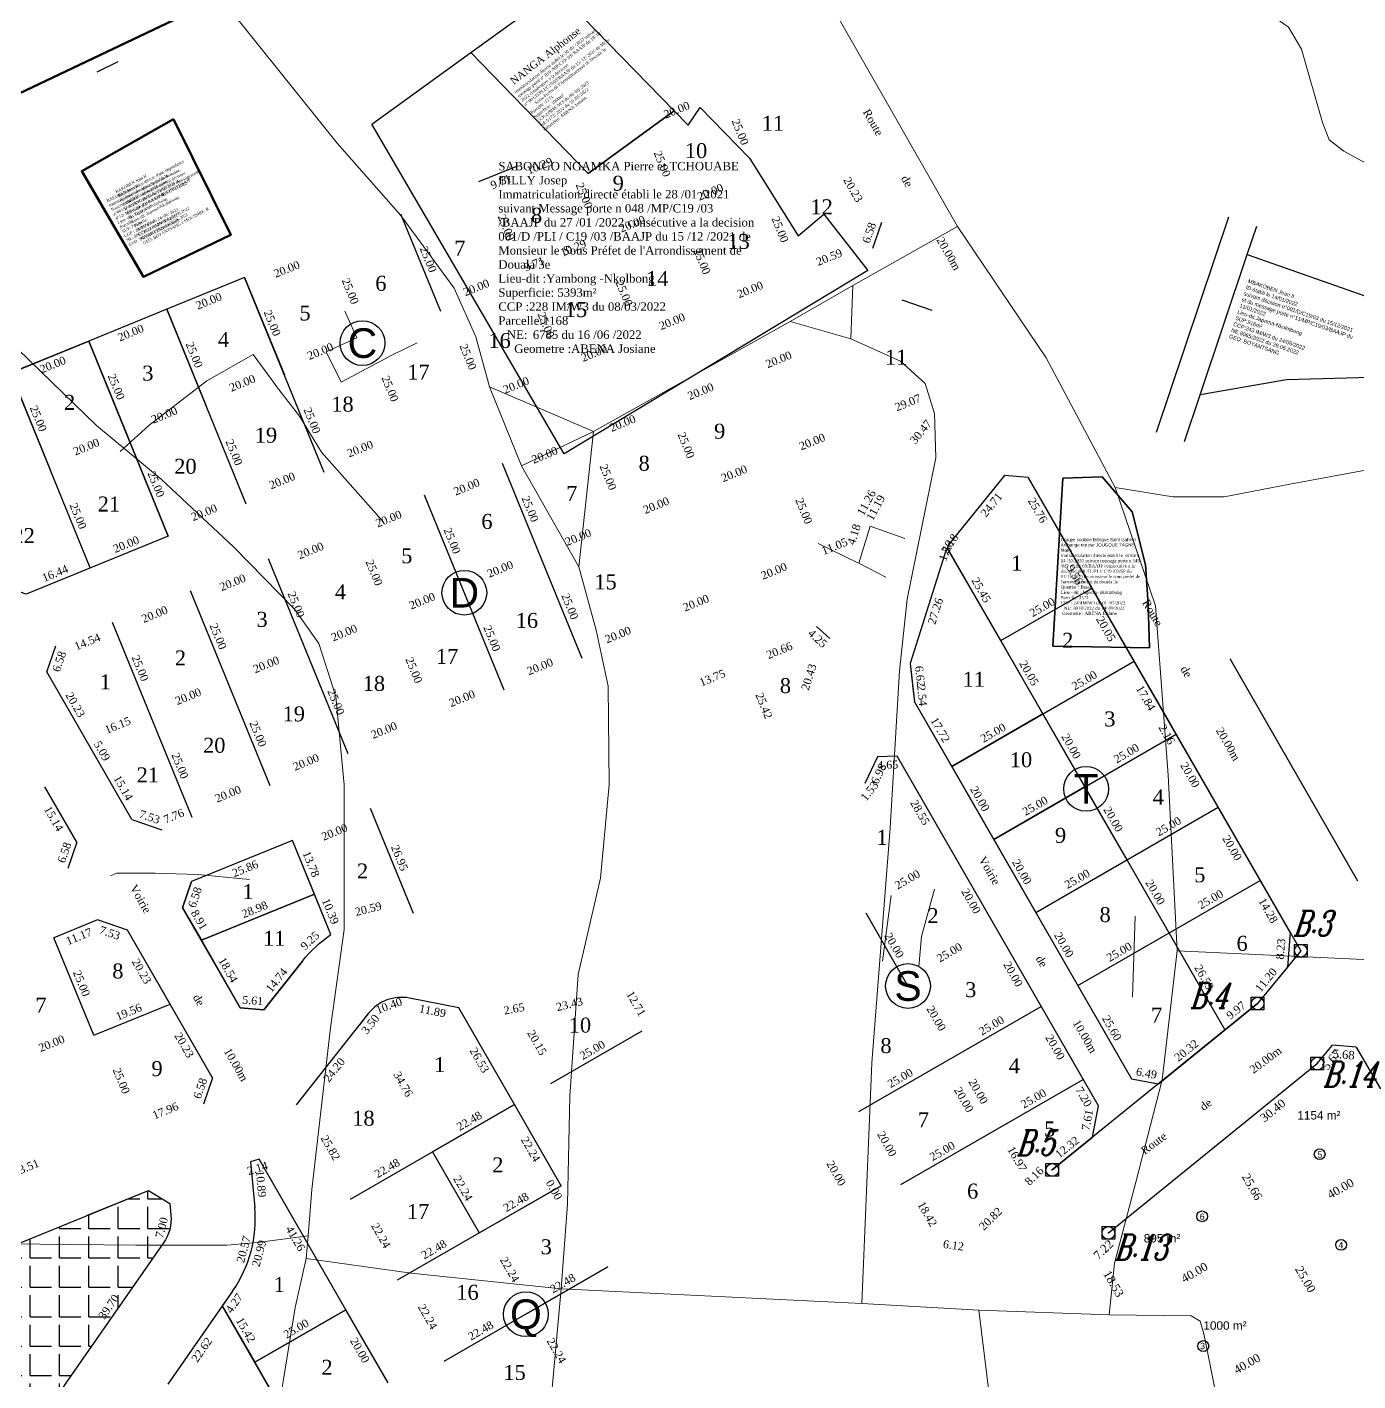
# Model space of a CAD drawing. Header units: millimetres. Extents: x 587399 to 927168, y 438565 to 1444955.
# Drawn here: x 588857.1 to 589173, y 444106.9 to 444428.2 of the extents above; entities that cross this region are included whole.
import ezdxf
from ezdxf.enums import TextEntityAlignment as Align

# ---------------------------------------------------------------- set-up
doc = ezdxf.new("R2010")
doc.units = ezdxf.units.MM
doc.header["$LTSCALE"] = 2
for name, color, linetype in [('Cotation Linéaire', 255, 'Continuous'), ('Cotation Linéaire Corde', 7, 'Continuous'), ('Cotation Surface', 7, 'Continuous'), ('end maj 26 02 2021', 7, 'Continuous'), ('MiseEnPage', 7, 'Continuous'), ('Parcelle MAJ', 6, 'Continuous'), ('TableauDePoints', 7, 'Continuous'), ('TopoAlt', 7, 'Continuous'), ('TopoCod', 7, 'Continuous'), ('TopoMat', 7, 'Continuous')]:
    doc.layers.add(name, color=color, linetype=linetype)
for name, color, linetype, lineweight in [('drains_fossés', 120, 'Continuous', 20), ('Numérotation', 6, 'Continuous', 9), ('Roads_main1', 10, 'Continuous', 100), ('Roads_others', 24, 'Continuous', 9)]:
    doc.layers.add(name, color=color, linetype=linetype, lineweight=lineweight)
doc.styles.add('Arial 1.5', font='arial.ttf', dxfattribs={"width": 0.99, "height": 3})
doc.styles.add('FONT1', font='romanc.shx', dxfattribs={"width": 0.7, "oblique": 18, "height": 3})
doc.styles.get("Standard").update_dxf_attribs({"font": 'arial.ttf'})
doc.styles.add('Times 1.5', font='times.ttf', dxfattribs={"width": 0.99, "height": 0.75})
doc.styles.add('Times 5.0', font='times.ttf', dxfattribs={"width": 0.99, "height": 2.5})

# ---------------------------------------------------------------- blocks, each defined once
blk = doc.blocks.new('TCPOINT')
at = {"color": 0, "const_width": 0.0005}
blk.add_lwpolyline([(0, 0.00025, 1), (0, -0.00025, 1)], format="xyb", close=True, dxfattribs=at)
at = {"color": 0}
blk.add_point((0, 0), dxfattribs=at)
at = {"layer": 'TopoAlt'}
blk.add_attdef('ALT', text='', height=0.0015, dxfattribs=at).set_placement((0.0005, -0.0005), align=Align.TOP_LEFT)
at = {"layer": 'TopoCod'}
blk.add_attdef('COD', text='', height=0.0015, dxfattribs=at).set_placement((0.0005, 0), align=Align.MIDDLE_RIGHT)
at = {"layer": 'TopoMat'}
blk.add_attdef('MAT', text='', height=1, dxfattribs=at).set_placement((0.0005, 0.0005), align=Align.MIDDLE_LEFT)
blk = doc.blocks.new('gu02')
blk.add_lwpolyline([(-0.5, -0.5), (-0.5, 0.5), (0.5, 0.5), (0.5, -0.5), (-0.5, -0.5)])
blk.add_circle((0, 0), 0.5)

msp = doc.modelspace()

# ---------------------------------------------------------------- hatches: boundary and pattern name
h = msp.add_hatch()
h.set_pattern_fill('ANGLE', color=5, style=0)
h.set_pattern_definition([(0, (2082.8274, -15379.142), (0, 6.985), [5.08, -1.905]), (90, (2082.8274, -15379.142), (-6.985, 4e-16), [5.08, -1.905])])
h.paths.add_polyline_path([(588825.577, 444127.47), (588823.442, 444121.247), (588856.38, 444064.048), (588859.267, 444064.7), (588861.432, 444092.224, -0.1334522), (588866.736, 444107.037), (588889.45, 444139.594, 0.1767631), (588891.208, 444146.221), (588890.956, 444148.994), (588885.874, 444152.084), (588871.401, 444146.176)])
h.paths.add_polyline_path([(588854.919, 444121.886, -1), (588844.294, 444121.886, -1)], flags=16)
h.paths.add_polyline_path([(588850.293, 444107.505), (588854.666, 444107.505), (588854.666, 444112.827), (588850.293, 444112.827)], flags=24)
h.paths.add_polyline_path([(588845.124, 444116.791), (588854.051, 444116.791), (588854.051, 444127.342), (588845.124, 444127.342)], flags=24)
h.paths.add_polyline_path([(588838.558, 444096.032), (588842.159, 444089.779), (588844.674, 444091.227), (588841.073, 444097.48)], flags=24)
h.paths.add_polyline_path([(588826.801, 444120.493), (588828.692, 444126.005), (588825.947, 444126.946), (588824.057, 444121.434)], flags=24)
h.paths.add_polyline_path([(588889.668, 444140.068), (588891.162, 444145.701), (588888.358, 444146.445), (588886.864, 444140.812)], flags=24)
h.paths.add_polyline_path([(588875.605, 444120.652), (588879.734, 444126.57), (588877.354, 444128.23), (588873.225, 444122.312)], flags=24)
h.paths.add_polyline_path([(588861.393, 444096.762), (588863.826, 444103.556), (588861.094, 444104.534), (588858.662, 444097.74)], flags=24)
h.paths.add_polyline_path([(588859.552, 444074.905), (588860.118, 444082.099), (588857.225, 444082.327), (588856.659, 444075.133)], flags=24)
h.paths.add_polyline_path([(588854.868, 444064.236), (588860.552, 444065.519), (588859.913, 444068.349), (588854.229, 444067.066)], flags=25)

# ---------------------------------------------------------------- linework, layer by layer
at = {"color": 7}
for p, q in [((588973.254, 444395.135), (588964.266, 444391.466)), ((588945.749, 444383.907), (588955.198, 444360.762)), ((589059.905, 444381.853), (589057.771, 444375.631)), ((588908.716, 444368.79), (588890.2, 444361.231)), ((588908.716, 444368.79), (588918.165, 444345.644)), ((588927.613, 444322.498), (588908.716, 444368.79)), ((589071.946, 444360.944), (589064.821, 444363.387)), ((588890.2, 444361.231), (588871.684, 444353.673)), ((588890.2, 444361.231), (588899.648, 444338.086)), ((588909.097, 444314.94), (588890.2, 444361.231)), ((588871.684, 444353.673), (588853.167, 444346.114)), ((588871.684, 444353.673), (588881.132, 444330.527)), ((588890.58, 444307.381), (588871.684, 444353.673)), ((588853.167, 444346.114), (588862.615, 444322.968)), ((588872.064, 444299.822), (588853.167, 444346.114)), ((588988.834, 444278.363), (588969.937, 444324.654)), ((589094.762, 444321.321), (589105.12, 444303.333)), ((588970.318, 444270.804), (588951.421, 444317.095)), ((589075.529, 444304.624), (589141.442, 444190.156)), ((589088.228, 444282.57), (589075.529, 444304.624)), ((588933.285, 444255.687), (588914.388, 444301.978)), ((589074.943, 444303.176), (589066.733, 444277.182)), ((589105.12, 444303.333), (589128.797, 444262.215)), ((588914.768, 444248.128), (588895.871, 444294.42)), ((589088.228, 444282.57), (589109.892, 444295.046)), ((588896.252, 444240.569), (588877.355, 444286.861)), ((589044.501, 444285.965), (589047.625, 444283.087)), ((589098.232, 444265.197), (589088.228, 444282.57)), ((588861.758, 444275.142), (588863.892, 444281.365)), ((589173.013, 444225.507), (589142.643, 444278.25)), ((589173.013, 444225.507), (589142.643, 444278.25)), ((588881.947, 444240.081), (588861.758, 444275.142)), ((588874.393, 444253.2), (588861.758, 444275.142)), ((589066.733, 444277.182), (589067.448, 444270.605)), ((589076.567, 444252.722), (589119.896, 444277.673)), ((589067.448, 444270.605), (589067.723, 444268.081)), ((589067.723, 444268.081), (589076.567, 444252.722)), ((589098.232, 444265.197), (589076.567, 444252.722)), ((589108.212, 444247.866), (589098.232, 444265.197)), ((589127.571, 444264.345), (589159.458, 444208.968)), ((589127.571, 444264.345), (589159.458, 444208.968)), ((589086.547, 444235.39), (589129.876, 444260.341)), ((589058.984, 444254.962), (589055.975, 444248.667)), ((589063.635, 444255.14), (589058.984, 444254.962)), ((589111.413, 444172.166), (589063.635, 444255.14)), ((589076.567, 444252.722), (589086.547, 444235.39)), ((588868.867, 444234.742), (588861.313, 444247.86)), ((589096.527, 444218.058), (589139.857, 444243.009)), ((588881.947, 444240.081), (588889.071, 444237.638)), ((588948.762, 444217.772), (588938.576, 444242.725)), ((588868.867, 444234.742), (588866.733, 444228.519)), ((588929.196, 444212.785), (588920.059, 444235.166)), ((588893.988, 444219.172), (588896.122, 444225.395)), ((589106.507, 444200.726), (589149.837, 444225.677)), ((588907.687, 444195.382), (588893.988, 444219.172)), ((588873.783, 444216.276), (588863.44, 444212.054)), ((588880.907, 444213.832), (588873.783, 444216.276)), ((588880.907, 444213.832), (588873.783, 444216.276)), ((588872.889, 444188.908), (588863.44, 444212.054)), ((588901.097, 444178.771), (588880.907, 444213.832)), ((588891.002, 444196.302), (588880.907, 444213.832)), ((589156.963, 444213.301), (589156.289, 444205.101)), ((589159.458, 444208.968), (589149.186, 444196.435)), ((589159.458, 444208.968), (589149.186, 444196.435)), ((588922.434, 444206.524), (588913.286, 444194.969)), ((589156.289, 444205.101), (589149.186, 444196.435)), ((588872.889, 444188.908), (588891.002, 444196.302)), ((588913.286, 444194.969), (588907.687, 444195.382)), ((588959.533, 444195.45), (588947.864, 444197.719)), ((588972.771, 444172.46), (588959.533, 444195.45)), ((589054.512, 444170.785), (589097.842, 444195.736)), ((589149.186, 444196.435), (589100.456, 444156.927)), ((589149.186, 444196.435), (589100.456, 444156.927)), ((588938.115, 444194.11), (588935.943, 444191.368)), ((588981.437, 444177.45), (589003.102, 444189.926)), ((589163.363, 444182.182), (589166.96, 444186.57)), ((589163.363, 444182.182), (589166.96, 444186.57)), ((589172.624, 444186.104), (589166.96, 444186.57)), ((589172.624, 444186.104), (589166.96, 444186.57)), ((589172.624, 444186.104), (589197.215, 444143.399)), ((589172.624, 444186.104), (589197.215, 444143.399)), ((589113.779, 444141.981), (589163.363, 444182.182)), ((589113.779, 444141.981), (589163.363, 444182.182)), ((588901.097, 444178.771), (588898.963, 444172.549)), ((589064.492, 444153.453), (589107.822, 444178.404)), ((588933.807, 444150.023), (588972.771, 444172.46)), ((588972.771, 444172.46), (588953.29, 444161.242)), ((588972.771, 444172.46), (588953.29, 444161.242)), ((588983.87, 444153.186), (588972.771, 444172.46)), ((588983.87, 444153.186), (588972.771, 444172.46)), ((589110.025, 444164.685), (589111.413, 444172.166)), ((589100.456, 444156.927), (589110.025, 444164.685)), ((588912.182, 444159.52), (588910.14, 444158.874)), ((588912.182, 444159.52), (588910.14, 444158.874)), ((588932.773, 444123.762), (588912.182, 444159.52)), ((588953.29, 444161.242), (588964.389, 444141.968)), ((588910.14, 444158.874), (588911.126, 444148.032)), ((588910.14, 444158.874), (588911.126, 444148.032)), ((588983.871, 444153.185), (588944.906, 444130.748)), ((588964.39, 444141.967), (588983.871, 444153.185)), ((588983.871, 444153.185), (588983.87, 444153.186)), ((588825.577, 444127.47), (588885.874, 444152.084)), ((588964.389, 444141.968), (588964.39, 444141.967)), ((588994.969, 444133.911), (588956.005, 444111.473)), ((588975.488, 444122.693), (588994.969, 444133.911)), ((588905.853, 444128.151), (588890.469, 444106.1)), ((588905.853, 444128.151), (588903.412, 444124.652)), ((589018.486, 443924.815), (588903.412, 444124.652)), ((588903.412, 444124.652), (588911.108, 444111.287)), ((588932.773, 444123.762), (588911.108, 444111.287)), ((588911.108, 444111.287), (588932.773, 444123.762)), ((588942.754, 444106.43), (588932.773, 444123.762)), ((588911.108, 444111.287), (588921.089, 444093.955))]:
    msp.add_line(p, q, dxfattribs=at)
at = {"color": 5, "flags": 128}
msp.add_lwpolyline([(588982.83, 444437), (589010.705, 444408.312), (588990.246, 444393.493), (588962.371, 444422.181)], close=True, dxfattribs=at)
at = {"flags": 128}
for points in [[(588962.371, 444422.181), (588990.246, 444393.493), (589010.705, 444408.312), (589014.018, 444404.902), (589016.882, 444409.13), (589028.594, 444397.076), (589040.084, 444378.663), (589046.185, 444383.828), (589056.65, 444370.465), (588984.532, 444326.911), (588938.898, 444405.179)], [(589112.277, 444321.42), (589119.39, 444313.112), (589122.554, 444300.533), (589123.19, 444291.154), (589123.531, 444280.901), (589100.558, 444281.248), (589102.969, 444321.164)]]:
    msp.add_lwpolyline(points, close=True, dxfattribs=at)
at = {"color": 6, "lineweight": 50, "flags": 128}
msp.add_lwpolyline([(588891.782, 444406.333), (588905.399, 444378.894), (588884.689, 444368.936), (588870.028, 444394.046)], close=True, dxfattribs=at)
at = {"flags": 128}
for points in [[(589125.165, 444332.06), (589142.349, 444383.188)], [(589146.725, 444374.235), (589148.979, 444380.942)], [(589131.801, 444329.83), (589135.534, 444340.938)], [(589102.969, 444321.164), (589100.558, 444281.248), (589123.53, 444280.901), (589123.189, 444291.154), (589122.554, 444300.533), (589119.389, 444313.112), (589112.277, 444321.42), (589102.969, 444321.164)]]:
    msp.add_lwpolyline(points, dxfattribs=at)
at = {"color": 7, "flags": 128}
for points in [[(588871.684, 444353.673), (588890.58, 444307.381), (588856.842, 444293.609), (588849.717, 444296.052), (588829.325, 444331.415), (588831.662, 444337.335)], [(589096.527, 444218.058), (589118.192, 444230.533), (589108.212, 444247.866), (589086.547, 444235.39)], [(588925.268, 444222.406), (588920.059, 444235.166), (588896.122, 444225.395), (588893.988, 444219.172), (588898.434, 444211.451)]]:
    msp.add_lwpolyline(points, close=True, dxfattribs=at)
for points in [[(589156.963, 444213.301), (589094.762, 444321.321), (589089.119, 444321.77), (589076.71, 444306.461, 0.0940794), (589074.943, 444303.176), (589066.733, 444277.182), (589067.723, 444268.081), (589119.28, 444178.544), (589125.659, 444177.36), (589149.186, 444196.435)], [(588959.533, 444195.45), (588947.864, 444197.719, 0.2803156), (588938.115, 444194.11), (588920.924, 444172.395)], [(588871.401, 444146.176), (588885.874, 444152.084), (588890.956, 444148.994), (588891.208, 444146.221, -0.1767631), (588889.45, 444139.594), (588866.736, 444107.037, 0.1334522), (588861.432, 444092.224), (588859.267, 444064.7), (588856.38, 444064.048), (588823.442, 444121.247)]]:
    msp.add_lwpolyline(points, format="xyb", dxfattribs=at)
msp.add_lwpolyline([(588898.434, 444211.451), (588907.687, 444195.382), (588913.286, 444194.969), (588922.434, 444206.524, -0.0772536), (588929.196, 444212.785), (588925.268, 444222.406)], format="xyb", close=True, dxfattribs=at)
msp.add_lwpolyline([(589056.216, 444217.925), (589066.196, 444200.592)], dxfattribs=at)
at = {"color": 7}
for centre, radius in [((588936.681, 444353.203), 5.312), ((588960.869, 444293.95), 5.312), ((589108.485, 444247.39), 5.312), ((589066.196, 444200.592), 5.312), ((589163.927, 444160.679), 1.283), ((589163.927, 444160.679), 1.283), ((589136.026, 444145.92), 1.283), ((589136.026, 444145.92), 1.283), ((589169.02, 444139.146), 1.283), ((589169.02, 444139.146), 1.283), ((588975.488, 444122.693), 5.312), ((589136.3, 444115.132), 1.283), ((589136.3, 444115.132), 1.283)]:
    msp.add_circle(centre, radius, dxfattribs=at)
for centre, radius, start, end in [((589084.479, 444300.164), 10, 153.51422, 162.47194), ((588945.955, 444187.903), 10, 78.99646, 141.63251), ((588881.249, 444145.316), 30, 325.0975, 5.19443), ((588881.249, 444145.316), 30, 325.0975, 5.19443)]:
    msp.add_arc(centre, radius, start, end, dxfattribs=at)
at = {"layer": 'drains_fossés'}
for p, q in [((589054.503, 444300.945), (589060.934, 444297.624)), ((589060.124, 444206.5), (589062.207, 444222.055)), ((589119.514, 444197.957), (589120.139, 444217.138))]:
    msp.add_line(p, q, dxfattribs=at)
for points in [[(588932.496, 444360.797), (588935.366, 444354.432), (588928.087, 444351.164), (588931.635, 444343.96), (588943.829, 444350.416), (588949.643, 444353.23)], [(588879.175, 444327.437), (588885.93, 444333.667), (588899.696, 444344.227), (588910.725, 444350.517), (588916.805, 444342.176), (588921.729, 444335.869), (588926.944, 444327.329), (588941.726, 444310.595)], [(589054.503, 444300.945), (589057.237, 444309.736), (589065.421, 444306.826)], [(589044.896, 444305.667), (589054.303, 444301.055), (589054.503, 444300.945)], [(588876.865, 444226.716), (588878.274, 444227.347), (588886.178, 444227.399), (588887.477, 444227.378), (588897.502, 444227.023), (588898.501, 444227.002), (588909.825, 444225.875)], [(589072.486, 444223.591), (589069.377, 444212.368), (589068.762, 444205.259)]]:
    msp.add_lwpolyline(points, dxfattribs=at)
at = {"layer": 'end maj 26 02 2021', "flags": 128}
msp.add_lwpolyline([(588878.607, 444419.992), (588873.607, 444417.492)], dxfattribs=at)
msp.add_lwpolyline([(588878.607, 444419.992), (588873.607, 444417.492)], dxfattribs=at)
at = {"layer": 'Parcelle MAJ', "color": 6, "lineweight": 30, "flags": 128}
msp.add_lwpolyline([(589146.725, 444374.235), (589177.787, 444363.338), (589176.018, 444345.055), (589156.047, 444344.452), (589135.534, 444340.938)], close=True, dxfattribs=at)
at = {"layer": 'Roads_main1'}
msp.add_lwpolyline([(588566.71, 444264.164), (588618.695, 444289.828), (588623.344, 444292.121), (588708.613, 444338.49), (588774.51, 444373.885), (588787.769, 444381.006), (588813.668, 444392.717), (588902.959, 444435.254), (588971.381, 444487.764), (589084.348, 444568.353), (589116.814, 444584.956), (589145.18, 444594.325), (589180.911, 444598.207)], dxfattribs=at)
at = {"layer": 'Roads_others'}
for p, q in [((589053.084, 444366.862), (589052.664, 444354.204)), ((589038.217, 444358.313), (589052.664, 444354.204)), ((588966.839, 444342.844), (588991.539, 444332.223)), ((588991.539, 444332.223), (588974.45, 444324.07)), ((588991.539, 444332.223), (588988.084, 444300.128))]:
    msp.add_line(p, q, dxfattribs=at)
for points in [[(589186.623, 444389.534), (589169.706, 444398.759), (589166.207, 444401.42), (589164.637, 444405.564), (589159.636, 444423.003), (589156.511, 444428.184), (589149.801, 444432.909), (589132.819, 444441.316), (589126.93, 444446.263), (589119.406, 444454.911), (589108.305, 444465.988), (589099.22, 444470.268), (589088.79, 444475.509), (589071.881, 444488.957), (589049.085, 444505.196)], [(589113.926, 444122.559), (589115.247, 444134.831), (589120.301, 444154.027), (589126.527, 444178.287), (589130.072, 444208.912), (589127.944, 444250.608), (589124.929, 444290.833), (589115.377, 444318.924), (589098.961, 444349.673), (589077.937, 444380.849), (589023.058, 444477.147), (589012.772, 444494.216), (589006, 444494.586), (588999.806, 444493.496), (588989.02, 444489.13), (588982.316, 444487.941), (588971.381, 444487.764)], [(588902.959, 444435.254), (588930.68, 444400.669), (588945.795, 444383.494), (588958.467, 444366.206), (588963.63, 444354.714), (588966.839, 444342.844), (588974.45, 444324.07), (588988.084, 444300.128), (588992.129, 444285.087), (588995.039, 444271.746), (588995.284, 444248.455), (588993.23, 444226.155), (588987.89, 444203.322), (588985.898, 444174.412), (588985.346, 444148.831), (588983.823, 444128.744)], [(588813.668, 444392.717), (588836.171, 444369.822), (588873.574, 444333.622), (588888.917, 444320.924), (588906.062, 444304.812), (588920.52, 444290.046), (588926.334, 444281.916), (588930.365, 444269.351), (588932.317, 444248.349), (588932.351, 444214.035), (588929.099, 444190.662), (588924.651, 444152.321), (588923.763, 444141.254), (588923.335, 444135.903)], [(589077.937, 444380.849), (589053.084, 444366.862), (589038.217, 444358.313), (588991.539, 444332.223)], [(589055.264, 444125.243), (589057.595, 444182.365), (589062.003, 444238.118), (589064.198, 444275.396), (589065.968, 444292.4), (589072.785, 444325.979), (589072.475, 444336.481), (589070.236, 444343.576), (589064.425, 444348.899), (589052.664, 444354.204)], [(589115.377, 444318.924), (589129.067, 444316.716), (589141.278, 444316.728), (589156.84, 444319.706), (589175.298, 444323.117), (589213.706, 444326.416)], [(589130.072, 444208.912), (589189.589, 444206.184), (589203.322, 444206.32), (589231.466, 444204.567), (589243.08, 444201.915), (589299.529, 444181.563)], [(588852.471, 444139.426), (588882.845, 444139.08), (588904.515, 444139.102), (588911.73, 444139.706), (588923.763, 444141.254)], [(588923.335, 444135.903), (588920.682, 444124.26), (588917.714, 444105.763), (588917.157, 444073.969), (588917.51, 444019.47), (588915.277, 444010.082), (588912.307, 444004.01), (588896.257, 443979.376), (588891.722, 443973.524)], [(588923.335, 444135.903), (588948.272, 444132.456), (588983.823, 444128.744), (589055.264, 444125.243), (589083.041, 444123.623), (589113.926, 444122.559), (589133.432, 444122.324), (589135.587, 444121.066)], [(588947.297, 443949.689), (588952.997, 443955.841), (588958.796, 443962.645), (588967.114, 443982.618), (588972.786, 444006.458), (588973.488, 444014.318), (588983.823, 444128.744)], [(589090.087, 443991.914), (589092.159, 444007.006), (589092.154, 444012.179), (589090.953, 444014.102), (589082.243, 444020.593), (589081.196, 444024.074), (589081.336, 444028.43), (589085.049, 444045.966), (589085.701, 444060.603), (589084.432, 444064.305), (589081.007, 444069.619), (589079.883, 444073.023), (589080.546, 444075.975), (589085.978, 444083.232), (589087.54, 444087.004), (589083.041, 444123.623)], [(589151.79, 443923.06), (589156.377, 443954.714), (589156.503, 443973.054), (589154.402, 443987.6), (589153.06, 443996.851), (589150.797, 444029.537), (589147.331, 444066.059), (589143.149, 444084.693), (589136.411, 444118.038), (589135.587, 444121.066)]]:
    msp.add_lwpolyline(points, dxfattribs=at)

# ---------------------------------------------------------------- block references
at = {"color": 7}
ref = msp.add_blockref('TCPOINT', (589159.459, 444208.969), dxfattribs=at)
ref.add_attrib('MAT', 'B.3', (589157.547, 444212.474), dxfattribs={"layer": 'TopoMat', "height": 6, "style": 'FONT1', "oblique": 18, "width": 0.7})
at = {"color": 7, "xscale": 3, "yscale": 3}
for p in [(589159.459, 444208.969), (589149.186, 444196.435), (589163.364, 444182.182), (589100.456, 444156.927), (589113.779, 444141.981)]:
    msp.add_blockref('gu02', p, dxfattribs=at)
at = {"color": 7}
ref = msp.add_blockref('TCPOINT', (589149.186, 444196.435), dxfattribs=at)
ref.add_attrib('MAT', 'B.4', (589133.043, 444195.336), dxfattribs={"layer": 'TopoMat', "height": 6, "style": 'FONT1', "oblique": 18, "width": 0.7})
ref = msp.add_blockref('TCPOINT', (589163.364, 444182.182), dxfattribs=at)
ref.add_attrib('MAT', 'B.14', (589164.601, 444176.661), dxfattribs={"layer": 'TopoMat', "height": 6, "style": 'FONT1', "oblique": 18, "width": 0.7})
ref = msp.add_blockref('TCPOINT', (589100.456, 444156.927), dxfattribs=at)
ref.add_attrib('MAT', 'B.5', (589091.815, 444160.392), dxfattribs={"layer": 'TopoMat', "height": 6, "style": 'FONT1', "oblique": 18, "width": 0.7})
ref = msp.add_blockref('TCPOINT', (589113.779, 444141.981), dxfattribs=at)
ref.add_attrib('MAT', 'B.13', (589115.089, 444135.58), dxfattribs={"layer": 'TopoMat', "height": 6, "style": 'FONT1', "oblique": 18, "width": 0.7})

# ---------------------------------------------------------------- texts
at = {"insert": (588970.816, 444415.294), "char_height": 0.4, "attachment_point": 1, "rotation": 37.85783}
msp.add_mtext_dynamic_manual_height_columns("{\\fTimes New Roman|b0|i0|c0|p18;    \\H1.875x; \\H2.333x;NANGA Alphonse\\H0.4286x;\\P\\C1;immatriculation directe etabli le 20 /01 /2022 suivant message porté n° 019 /MP/C19/ 03/ BAAJP du 18/ 01/ 2022 consécutive à la décision \\Pn° 001/D/PLI/C19/03/BAAJP du 15/ 12/ 2021 de Mr le         Sous-Prefet de l'Arrondissement de Douala 3e\\P\\C0;Parcelle :1171\\PSuperficie: 1000m²\\P\\H0.9999x;CCP:229IM /W3 du 08/ 03/ 2022\\PNE:5172/ 2022 du 10 /05/2022\\P\\C1;Géomètre: ABENA Josiane}", width=25.06918, gutter_width=1, heights=[0], dxfattribs=at)
at = {"attachment_point": 1}
for s, insert, char_height, width, rotation in [('{\\fTimes New Roman|b0|i0|c0|p18;BAKOBEN Jean II\\P\\C1;Immatriculation du dépendance du domaine\\PNational établi le 14/06/2021 suivant décision\\Pn°001/D /C19/ 03 du 15/12 /2021 et le message porté\\Pn°12/ MP/ C19/ 03/ BAAJP du 11/ 01/ 2022\\C256;\\PLieu -dit : Japoma-nkolmbong\\PParcelle: \\PSUP: 715m²\\PCCP : 243M/W3 du 24/ 06/ 2022\\PNE: 8067/2022 du 29/ 06/ 2022 \\PGEO: BOYANTSANG Romeo}', (588875.829, 444387.213), 0.69722, 41.79105, 26.74907), ("{\\fTimes New Roman|b0|i0|c0|p18;BAKOBEN Jean II\\P\\C1;Immatriculation directe d'une dependance\\Pdu domaine nationale établi le\\P14/06/2021 suivant décision \\Pn°001/D/C19/03 du 15/12/2021 et\\Pmessage porté n°12/MP/C19/03/BAAJP\\Pdu 11/01/2022  \\P\\C256;Lieu-dit: Japoma-Nkolmbong\\PParcelle: \\C1;\\P\\C256;SUP:715m²\\PCCP:243 IM/W3 du 24.06.2022\\PNE:8067/2022 du 29.06.2022\\P\\C4;GEO: BOYANTSANG à MOUSSIBE .R}", (588877.919, 444389.38), 0.693, 23.52286, 28.2169), ('MBAKOBEN Jean II\\P{\\C1;ID établi le 14/01/2022  \\Psuivant décision n°001/D/C19/03 du 15/12/2021 \\Pet du message porté n°11/MP/C19/03/BAAJP du 11/01/2022  \\P}Lieu-dit:Japoma-Nkolmbong{\\C1;\\P}SUP:916m²\\PCCP:243 IM/W3 du 24/06/2022\\PNE:8065/2022 du 29.06.2022\\P{\\C1;GEO: BOYANTSANG}', (589147.108, 444368.414), 0.92306, 31.33175, 341.11229)]:
    msp.add_mtext(s, dxfattribs=dict(at, insert=insert, char_height=char_height, width=width, rotation=rotation))
for s, width, gutter_width, heights, insert, char_height in [("\\A1;{\\fTimes New Roman|b0|i0|c0|p18;SABONGO NGAMKA Pierre et TCHOUABE BILLY Josep \\P\\C1;Immatriculation directe établi le 28 /01 /2021 suivant Message porte n 048 /MP/C19 /03 /BAAJP du 27 /01 /2022 consécutive a la decision  001/D /PLI / C19 /03 /BAAJP du 15 /12 /2021 de Monsieur le Sous Préfet de l'Arrondissement de Douala 3e\\P\\C256;Lieu-dit :Yambong -Nkolbong\\PSuperficie: 5393m²\\PCCP :228 IM/W3 du 08/03/2022\\PParcelle:1168\\P{\\W2.70898; }NE:{\\W1.68359; }6785 du 16 /06 /2022\\P     Geometre :ABENA Josiane}", 61.62292, 12.5, [0], (588968.944, 444396.212), 2), ("Groupe scolaire Bilingue Saint Gabriel Archange rep par JOUGOUE TAGNE Marie\\P{\\fDutch801 XBd BT|b0|i0|c0|p18;\\C1;Immatriculation directe etabli le  suivant 14 /10/2020 suivant message porte n 545 /MP /C19/ 03/BAAJP consecutive a la decision 069 /D /PLI/ C19 /03/SP du 01/11/2019 de monsieur le sous prefet de l'arrondissement de douala 3e\\P\\C0;Quartier : Bassa\\PLieu - dit : Japoma- nkolmbong\\PParcelle: 3572\\PCCP : 243IM/W3 du 01 /07/2022\\P\\pi-2.25,l3,t3;NE:^I8910/2022 du 14/ 09/2022\\P\\pi0,l0,tz; Geometre : ABENA Josiane}", 19.15746, 0, [54.765], (589102.455, 444306.923), 0.75)]:
    msp.add_mtext_dynamic_manual_height_columns(s, width=width, gutter_width=gutter_width, heights=heights, dxfattribs=dict(at, insert=insert, char_height=char_height))
at = {"layer": 'Cotation Linéaire', "color": 7, "width": 0.99}
for s, height, rotation, style, p in [('20.00', 1.9, 22.20593, 'Times 1.5', (589010.935, 444409.437)), ('Route                de                    20.00m', 1.9, 299.93503, 'Times 1.5', (589067.934, 444390.094, 44)), ('10.29', 1.9, 22.20593, 'Times 1.5', (588978.396, 444396.154)), ('9.71', 1.9, 22.20593, 'Times 1.5', (588969.138, 444392.375)), ('20.23', 1.9, 299.93521, 'Times 1.5', (589053.991, 444390.119)), ('20.00', 1.9, 22.20593, 'Times 1.5', (588918.352, 444371.644)), ('20.00', 1.9, 22.20593, 'Times 1.5', (588899.836, 444364.085)), ('20.00', 1.9, 22.20593, 'Times 1.5', (588881.32, 444356.526)), ('20.00', 1.9, 22.20593, 'Times 1.5', (588862.803, 444348.968)), ('20.00', 1.9, 22.20593, 'Times 1.5', (589035.123, 444350.184)), ('20.00', 1.9, 22.20593, 'Times 1.5', (589016.607, 444342.625)), ('20.00', 1.9, 22.20593, 'Times 1.5', (588998.09, 444335.066)), ('20.00', 1.9, 22.20593, 'Times 1.5', (588979.574, 444327.508)), ('20.00', 1.9, 22.20593, 'Times 1.5', (588961.057, 444319.949)), ('24.71', 1.9, 50.9738, 'Times 1.5', (589085.266, 444315.428)), ('25.76', 1.9, 299.93521, 'Times 1.5', (589097.827, 444313.995)), ('20.00', 1.9, 22.20593, 'Times 1.5', (588942.54, 444312.39)), ('20.00', 1.9, 22.20593, 'Times 1.5', (588924.024, 444304.832)), ('20.00', 1.9, 22.20593, 'Times 1.5', (588905.508, 444297.273)), ('9.56', 1.9, 299.93454, 'Times 1.5', (589106.64, 444298.691)), ('27.26', 1.9, 72.47194, 'Times 1.5', (589071.792, 444289.878)), ('Route                de                    20.00m', 1.9, 299.93503, 'Times 1.5', (589134.27, 444273.665, 41)), ('20.00', 1.9, 22.20593, 'Times 1.5', (588886.991, 444289.714)), ('20.05', 1.9, 299.93454, 'Times 1.5', (589114.028, 444285.86)), ('4.25', 1.9, 317.33893, 'Times 1.5', (589045.385, 444283.791)), ('14.54', 1.9, 22.20593, 'Times 1.5', (588871.001, 444283.187)), ('20.66', 1.9, 22.20593, 'Times 1.5', (589035.313, 444281.134)), ('6.58', 1.9, 71.07048, 'Times 1.5', (588863.771, 444277.929)), ('13.75', 1.9, 22.20593, 'Times 1.5', (589019.383, 444274.632)), ('17.84', 1.9, 299.93454, 'Times 1.5', (589123.48, 444269.445)), ('2.16', 1.9, 299.93454, 'Times 1.5', (589128.47, 444260.779)), ('6.98', 1.9, 64.45201, 'Times 1.5', (589058.382, 444251.383)), ('4.65', 1.9, 2.19327, 'Times 1.5', (589061.348, 444254.051)), ('20.00', 1.9, 299.93454, 'Times 1.5', (589134, 444251.176)), ('1.53', 1.9, 51.7954, 'Times 1.5', (589056.295, 444247.44)), ('15.14', 1.9, 299.93503, 'Times 1.5', (588864.223, 444240.802)), ('28.55', 1.9, 299.93454, 'Times 1.5', (589069.891, 444242.271)), ('20.00', 1.9, 22.20593, 'Times 1.5', (588929.696, 444238.02)), ('20.00', 1.9, 299.93454, 'Times 1.5', (589143.98, 444233.844)), ('25.86', 1.9, 22.20593, 'Times 1.5', (588908.469, 444229.355)), ('Voirie                            de                     10.00m', 1.9, 299.93503, 'Times 1.5', (589097.854, 444208.494)), ('Voirie                                de                 10.00m', 1.9, 299.93503, 'Times 1.5', (588896.329, 444201.79)), ('6.58', 1.9, 71.07048, 'Times 1.5', (588896.001, 444221.959)), ('20.00', 1.9, 299.93454, 'Times 1.5', (589082.005, 444221.235)), ('14.28', 1.9, 299.93454, 'Times 1.5', (589152.534, 444218.99)), ('11.17', 1.9, 22.20593, 'Times 1.5', (588868.99, 444213.239)), ('7.53', 1.9, 341.07048, 'Times 1.5', (588877.021, 444214.108)), ('20.23', 1.9, 299.93503, 'Times 1.5', (588885.088, 444204.568)), ('20.00', 1.9, 299.93454, 'Times 1.5', (589091.985, 444203.903)), ('23.43', 1.9, 13.63158, 'Times 1.5', (588985.608, 444197.211)), ('11.89', 1.9, 348.99646, 'Times 1.5', (588953.508, 444195.603)), ('3.50', 1.9, 51.63251, 'Times 1.5', (588937.813, 444192.118)), ('20.23', 1.9, 299.93503, 'Times 1.5', (588895.183, 444187.038)), ('20.00', 1.9, 299.93454, 'Times 1.5', (589101.965, 444186.571)), ('26.53', 1.9, 299.93454, 'Times 1.5', (588965.286, 444183.456)), ('Route               de                 20.00m', 1.9, 36.70211, 'Times 1.5', (589137.617, 444174.178, 48)), ('5.67', 2, 50.66187, 'Times 5.0', (589165.935, 444183.742)), ('5.67', 2, 50.66187, 'Times 5.0', (589165.935, 444183.742)), ('5.68', 2, 355.2982, 'Times 5.0', (589169.71, 444185.34)), ('5.68', 2, 355.2982, 'Times 5.0', (589169.71, 444185.34)), ('24.20', 1.9, 51.63251, 'Times 1.5', (588929.218, 444181.261)), ('20.00', 1.9, 299.93454, 'Times 1.5', (589080.3, 444174.095)), ('7.20', 1.9, 299.93454, 'Times 1.5', (589108.751, 444174.786)), ('30.40', 2, 39.03395, 'Times 5.0', (589152.186, 444171.833)), ('30.40', 2, 39.03395, 'Times 5.0', (589152.186, 444171.833)), ('22.24', 1.9, 299.93454, 'Times 1.5', (588977.454, 444162.324)), ('2.14', 1.9, 17.56473, 'Times 1.5', (588911.463, 444158.243)), ('20.00', 1.9, 299.93454, 'Times 1.5', (589049.97, 444156.63)), ('0.00', 1.9, 299.93454, 'Times 1.5', (588983.004, 444152.686)), ('41.26', 1.9, 299.93503, 'Times 1.5', (588921.611, 444141.142)), ('20.99', 1.9, 75.14597, 'Times 1.5', (588911.213, 444137.369)), ('7.22', 2, 44.39459, 'Times 5.0', (589111.901, 444138.742)), ('7.22', 2, 44.39459, 'Times 5.0', (589111.901, 444138.742)), ('4.27', 1.9, 55.0975, 'Times 1.5', (588905.452, 444125.829)), ('22.62', 1.9, 55.0975, 'Times 1.5', (588897.76, 444114.804)), ('20.00', 1.9, 299.93503, 'Times 1.5', (588936.897, 444114.597))]:
    msp.add_text(s, height=height, rotation=rotation, dxfattribs=dict(at, style=style)).set_placement(p, align=Align.TOP_CENTER)
for s, height, rotation, style, p in [('25.00', 1.9, 292.20593, 'Times 1.5', (589025.501, 444402.962)), ('25.00', 1.9, 292.20593, 'Times 1.5', (589006.985, 444395.403)), ('25.00', 1.9, 292.20593, 'Times 1.5', (588988.468, 444387.844)), ('20.00', 1.9, 22.20593, 'Times 1.5', (589019.613, 444388.178)), ('25.00', 1.9, 292.20593, 'Times 1.5', (588969.952, 444380.286)), ('20.00', 1.9, 22.20593, 'Times 1.5', (589001.097, 444380.62)), ('25.00', 1.9, 292.20593, 'Times 1.5', (589034.95, 444379.816)), ('6.58', 1.9, 71.07057, 'Times 1.5', (589057.856, 444379.079)), ('25.00', 1.9, 292.20593, 'Times 1.5', (588951.435, 444372.727)), ('10.29', 1.9, 22.20593, 'Times 1.5', (588987.074, 444374.895)), ('25.00', 1.9, 292.20593, 'Times 1.5', (589016.433, 444372.257)), ('20.59', 1.9, 22.20593, 'Times 1.5', (589047.849, 444372.702)), ('9.71', 1.9, 22.20593, 'Times 1.5', (588977.816, 444371.116)), ('25.00', 1.9, 292.20593, 'Times 1.5', (588932.918, 444365.168)), ('20.00', 1.9, 22.20593, 'Times 1.5', (588964.064, 444365.502)), ('25.00', 1.9, 292.20593, 'Times 1.5', (588997.916, 444364.699)), ('20.00', 1.9, 22.20593, 'Times 1.5', (589029.062, 444365.033)), ('25.00', 1.9, 292.20593, 'Times 1.5', (588914.402, 444357.61)), ('25.00', 1.9, 292.20593, 'Times 1.5', (588979.4, 444357.14)), ('20.00', 1.9, 22.20593, 'Times 1.5', (589010.545, 444357.474)), ('25.00', 1.9, 292.20593, 'Times 1.5', (588895.886, 444350.051)), ('20.00', 1.9, 22.20593, 'Times 1.5', (588927.03, 444350.385)), ('25.00', 1.9, 292.20593, 'Times 1.5', (588960.883, 444349.581)), ('20.00', 1.9, 22.20593, 'Times 1.5', (588992.029, 444349.915)), ('25.00', 1.9, 292.20593, 'Times 1.5', (588877.369, 444342.492)), ('20.00', 1.9, 22.20593, 'Times 1.5', (588908.514, 444342.826)), ('25.00', 1.9, 292.20593, 'Times 1.5', (588942.367, 444342.022)), ('20.00', 1.9, 22.20593, 'Times 1.5', (588973.512, 444342.357)), ('29.07', 1.9, 22.20593, 'Times 1.5', (589066.514, 444338.197)), ('25.00', 1.9, 292.20593, 'Times 1.5', (588858.852, 444334.934)), ('20.00', 1.9, 22.20593, 'Times 1.5', (588889.998, 444335.268)), ('25.00', 1.9, 292.20593, 'Times 1.5', (588923.85, 444334.464)), ('30.47', 1.9, 50.9738, 'Times 1.5', (589069.961, 444331.545)), ('20.00', 1.9, 22.20593, 'Times 1.5', (588871.481, 444327.709)), ('25.00', 1.9, 292.20593, 'Times 1.5', (588905.334, 444326.905)), ('20.00', 1.9, 22.20593, 'Times 1.5', (588936.479, 444327.239)), ('25.00', 1.9, 292.20593, 'Times 1.5', (589012.656, 444328.591)), ('20.00', 1.9, 22.20593, 'Times 1.5', (589043.801, 444328.925)), ('25.00', 1.9, 292.20593, 'Times 1.5', (588994.14, 444321.033)), ('20.00', 1.9, 22.20593, 'Times 1.5', (589025.285, 444321.367)), ('25.00', 1.9, 292.20593, 'Times 1.5', (588886.818, 444319.347)), ('20.00', 1.9, 22.20593, 'Times 1.5', (588917.962, 444319.68)), ('25.00', 1.9, 292.20593, 'Times 1.5', (588975.623, 444313.474)), ('11.26', 1.9, 61.72287, 'Times 1.5', (589057.145, 444314.868)), ('25.00', 1.9, 292.20593, 'Times 1.5', (588868.301, 444311.788)), ('20.00', 1.9, 22.20593, 'Times 1.5', (588899.446, 444312.122)), ('20.00', 1.9, 22.20593, 'Times 1.5', (589006.768, 444313.808)), ('25.00', 1.9, 292.20593, 'Times 1.5', (589040.621, 444313.004)), ('20.00', 1.9, 22.20593, 'Times 1.5', (588880.93, 444304.563)), ('25.00', 1.9, 292.20593, 'Times 1.5', (588957.106, 444305.915)), ('20.00', 1.9, 22.20593, 'Times 1.5', (588988.252, 444306.249)), ('4.18', 1.9, 72.47194, 'Times 1.5', (589054.252, 444307.52)), ('11.05', 1.9, 22.20593, 'Times 1.5', (589049.106, 444304.088)), ('25.00', 1.9, 292.20593, 'Times 1.5', (588938.59, 444298.356)), ('20.00', 1.9, 22.20593, 'Times 1.5', (588969.735, 444298.69)), ('20.00', 1.9, 22.20593, 'Times 1.5', (589034.733, 444298.221)), ('16.44', 1.9, 22.20593, 'Times 1.5', (588864.06, 444297.677)), ('25.45', 1.9, 299.93454, 'Times 1.5', (589082.778, 444294.115)), ('25.00', 1.9, 292.20593, 'Times 1.5', (588920.073, 444290.798)), ('20.00', 1.9, 22.20593, 'Times 1.5', (588951.218, 444291.132)), ('25.00', 1.9, 292.20593, 'Times 1.5', (588985.071, 444290.328)), ('20.00', 1.9, 22.20593, 'Times 1.5', (589016.217, 444290.662)), ('25.00', 1.9, 29.93503, 'Times 1.5', (589098.542, 444289.708)), ('25.00', 1.9, 292.20593, 'Times 1.5', (588901.557, 444283.239)), ('20.00', 1.9, 22.20593, 'Times 1.5', (588932.702, 444283.573)), ('25.00', 1.9, 292.20593, 'Times 1.5', (588966.555, 444282.769)), ('20.00', 1.9, 22.20593, 'Times 1.5', (588997.7, 444283.103)), ('25.00', 1.9, 292.20593, 'Times 1.5', (588883.04, 444275.68)), ('20.00', 1.9, 22.20593, 'Times 1.5', (588914.186, 444276.014)), ('25.00', 1.9, 292.20593, 'Times 1.5', (588948.038, 444275.211)), ('20.00', 1.9, 22.20593, 'Times 1.5', (588979.183, 444275.545)), ('20.43', 1.9, 72.47194, 'Times 1.5', (589043.557, 444273.657)), ('6.62', 1.9, 276.20324, 'Times 1.5', (589068.123, 444274.006)), ('20.05', 1.9, 299.93454, 'Times 1.5', (589094.129, 444274.402)), ('25.00', 1.9, 29.93503, 'Times 1.5', (589108.546, 444272.335)), ('2.54', 1.9, 276.20324, 'Times 1.5', (589068.618, 444269.455)), ('20.23', 1.9, 299.93503, 'Times 1.5', (588867.705, 444266.895)), ('20.00', 1.9, 22.20593, 'Times 1.5', (588895.669, 444268.456)), ('25.00', 1.9, 292.20593, 'Times 1.5', (588929.522, 444267.652)), ('20.00', 1.9, 22.20593, 'Times 1.5', (588960.667, 444267.986)), ('25.42', 1.9, 292.20593, 'Times 1.5', (589031.135, 444266.778)), ('16.15', 1.9, 22.20593, 'Times 1.5', (588878.935, 444261.625)), ('25.00', 1.9, 292.20593, 'Times 1.5', (588911.005, 444260.093)), ('20.00', 1.9, 22.20593, 'Times 1.5', (588942.15, 444260.427)), ('17.72', 1.9, 299.93454, 'Times 1.5', (589073.044, 444260.92)), ('25.00', 1.9, 29.93503, 'Times 1.5', (589086.881, 444259.859)), ('20.00', 1.9, 299.93454, 'Times 1.5', (589104.121, 444257.05)), ('5.09', 1.9, 299.93503, 'Times 1.5', (588874.023, 444255.924)), ('25.00', 1.9, 292.20593, 'Times 1.5', (588892.489, 444252.535)), ('20.00', 1.9, 22.20593, 'Times 1.5', (588923.634, 444252.869)), ('25.00', 1.9, 29.93503, 'Times 1.5', (589118.526, 444255.003)), ('15.14', 1.9, 299.93503, 'Times 1.5', (588879.07, 444247.159)), ('20.00', 1.9, 22.20593, 'Times 1.5', (588905.118, 444245.31)), ('20.00', 1.9, 299.93454, 'Times 1.5', (589082.457, 444244.574)), ('25.00', 1.9, 29.93503, 'Times 1.5', (589096.861, 444242.528)), ('20.00', 1.9, 299.93454, 'Times 1.5', (589114.102, 444239.718)), ('7.53', 1.9, 341.07048, 'Times 1.5', (588885.846, 444239.842)), ('7.76', 1.9, 22.20593, 'Times 1.5', (588892.269, 444240.065)), ('25.00', 1.9, 29.93503, 'Times 1.5', (589128.506, 444237.671)), ('6.58', 1.9, 71.07048, 'Times 1.5', (588866.817, 444231.967)), ('26.95', 1.9, 292.20593, 'Times 1.5', (588944.63, 444230.641)), ('13.78', 1.9, 292.20593, 'Times 1.5', (588923.625, 444229.178)), ('20.00', 1.9, 299.93454, 'Times 1.5', (589092.437, 444227.242)), ('25.00', 1.9, 29.93503, 'Times 1.5', (589066.53, 444225.062)), ('25.00', 1.9, 29.93503, 'Times 1.5', (589106.841, 444225.196)), ('20.00', 1.9, 299.93454, 'Times 1.5', (589124.082, 444222.386)), ('28.98', 1.9, 22.20593, 'Times 1.5', (588911.459, 444217.89)), ('10.39', 1.9, 292.20593, 'Times 1.5', (588928.193, 444217.988)), ('20.59', 1.9, 14.29674, 'Times 1.5', (588938.29, 444217.98)), ('25.00', 1.9, 29.93503, 'Times 1.5', (589138.486, 444220.339)), ('8.91', 1.9, 299.93503, 'Times 1.5', (588897.11, 444215.83)), ('9.25', 1.9, 42.79745, 'Times 1.5', (588924.867, 444210.678)), ('20.00', 1.9, 299.93454, 'Times 1.5', (589062.106, 444209.777)), ('25.00', 1.9, 29.93503, 'Times 1.5', (589076.511, 444207.73)), ('20.00', 1.9, 299.93454, 'Times 1.5', (589102.417, 444209.91)), ('25.00', 1.9, 29.93503, 'Times 1.5', (589116.822, 444207.864)), ('8.23', 1.9, 85.29831, 'Times 1.5', (589155.591, 444209.286)), ('25.00', 1.9, 292.20593, 'Times 1.5', (588869.126, 444200.873)), ('18.54', 1.9, 299.93503, 'Times 1.5', (588903.96, 444203.935)), ('14.74', 1.9, 51.63251, 'Times 1.5', (588917.046, 444201.391)), ('26.59', 1.9, 299.93454, 'Times 1.5', (589135.707, 444202.197)), ('11.20', 1.9, 50.66208, 'Times 1.5', (589151.935, 444201.426)), ('5.61', 1.9, 355.78377, 'Times 1.5', (588910.563, 444196.211)), ('12.71', 1.9, 299.93454, 'Times 1.5', (589000.83, 444195.953)), ('19.56', 1.9, 22.20593, 'Times 1.5', (588881.553, 444193.566)), ('20.00', 1.9, 299.93454, 'Times 1.5', (589072.086, 444192.445)), ('9.97', 1.9, 39.03352, 'Times 1.5', (589144.66, 444194.102)), ('25.00', 1.9, 29.93503, 'Times 1.5', (589086.491, 444190.398)), ('25.60', 1.9, 299.93454, 'Times 1.5', (589113.794, 444190.153)), ('20.00', 1.9, 22.20593, 'Times 1.5', (588863.238, 444186.09)), ('20.15', 1.9, 299.93454, 'Times 1.5', (588977.31, 444186.699)), ('25.00', 1.9, 29.93503, 'Times 1.5', (588991.752, 444184.588)), ('20.32', 1.9, 39.03352, 'Times 1.5', (589132.897, 444184.565)), ('25.00', 1.9, 292.20593, 'Times 1.5', (588878.574, 444177.727)), ('6.58', 1.9, 71.07048, 'Times 1.5', (588899.047, 444175.997)), ('34.76', 1.9, 299.93454, 'Times 1.5', (588945.517, 444176.823)), ('25.00', 1.9, 29.93503, 'Times 1.5', (589064.826, 444177.923)), ('20.00', 1.9, 299.93454, 'Times 1.5', (589082.067, 444175.112)), ('6.49', 1.9, 349.48403, 'Times 1.5', (589122.659, 444178.973)), ('25.00', 1.9, 29.93503, 'Times 1.5', (589096.471, 444173.066)), ('17.96', 1.9, 22.20593, 'Times 1.5', (588890.257, 444170.117)), ('22.48', 1.9, 29.93503, 'Times 1.5', (588962.513, 444167.751)), ('7.61', 1.9, 79.48403, 'Times 1.5', (589109.698, 444168.615)), ('20.00', 1.9, 299.93454, 'Times 1.5', (589060.402, 444162.637)), ('25.82', 1.9, 299.93503, 'Times 1.5', (588928.265, 444161.727)), ('25.00', 1.9, 29.93503, 'Times 1.5', (589074.807, 444160.59)), ('12.32', 1.9, 39.03352, 'Times 1.5', (589104.587, 444161.612)), ('13.51', 1.9, 22.20593, 'Times 1.5', (588857.174, 444156.612)), ('22.48', 1.9, 29.93503, 'Times 1.5', (588943.03, 444156.532)), ('16.97', 1.9, 299.93454, 'Times 1.5', (589091.292, 444159.092)), ('10.89', 1.9, 275.19443, 'Times 1.5', (588911.667, 444153.547)), ('8.16', 1.9, 44.39514, 'Times 1.5', (589096.815, 444154.815)), ('25.66', 2, 299.93454, 'Times 5.0', (589147.047, 444152.436)), ('25.66', 2, 299.93454, 'Times 5.0', (589147.047, 444152.436)), ('22.24', 1.9, 299.93454, 'Times 1.5', (588959.74, 444152.123)), ('40.00', 2, 29.88142, 'Times 5.0', (589169.378, 444151.664)), ('40.00', 2, 29.88142, 'Times 5.0', (589169.378, 444151.664)), ('22.48', 1.9, 29.93503, 'Times 1.5', (588973.612, 444148.476)), ('18.42', 1.9, 299.93454, 'Times 1.5', (589069.988, 444145.99)), ('20.82', 1.9, 44.39514, 'Times 1.5', (589086.463, 444144.679)), ('7.00', 1.9, 75.14597, 'Times 1.5', (588889.911, 444143.019)), ('22.24', 1.9, 299.93503, 'Times 1.5', (588940.256, 444140.903)), ('22.48', 1.9, 29.93503, 'Times 1.5', (588954.13, 444137.257)), ('6.12', 1.9, 352.16484, 'Times 1.5', (589076.859, 444138.101)), ('22.24', 1.9, 299.93454, 'Times 1.5', (588970.839, 444132.848)), ('40.00', 2, 29.88142, 'Times 5.0', (589134.696, 444131.735)), ('40.00', 2, 29.88142, 'Times 5.0', (589134.696, 444131.735)), ('25.00', 2, 299.93454, 'Times 5.0', (589159.686, 444130.486)), ('25.00', 2, 299.93454, 'Times 5.0', (589159.686, 444130.486)), ('25.00', 2, 299.93454, 'Times 5.0', (589159.686, 444130.486)), ('25.00', 2, 299.93454, 'Times 5.0', (589159.686, 444130.486)), ('22.48', 1.9, 29.93503, 'Times 1.5', (588984.711, 444129.201)), ('18.53', 2, 299.93454, 'Times 5.0', (589114.143, 444129.42)), ('18.53', 2, 299.93454, 'Times 5.0', (589114.143, 444129.42)), ('39.70', 1.9, 55.0975, 'Times 1.5', (588877.241, 444123.91)), ('22.24', 1.9, 299.93503, 'Times 1.5', (588951.355, 444121.629)), ('15.42', 1.9, 299.93503, 'Times 1.5', (588908.16, 444118.488)), ('25.00', 1.9, 29.93503, 'Times 1.5', (588921.423, 444118.424)), ('22.48', 1.9, 29.93503, 'Times 1.5', (588965.229, 444117.983)), ('22.24', 1.9, 299.93454, 'Times 1.5', (588981.938, 444113.573)), ('40.00', 2, 29.88142, 'Times 5.0', (589147.171, 444110.07)), ('40.00', 2, 29.88142, 'Times 5.0', (589147.171, 444110.07))]:
    msp.add_text(s, height=height, rotation=rotation, dxfattribs=dict(at, style=style)).set_placement(p, align=Align.CENTER)
at = {"layer": 'Cotation Linéaire Corde', "color": 7, "style": 'Times 1.5', "width": 0.99}
for s, rotation, p in [('11.19', 61.72287, (589058.506, 444314.136)), ('2.18', 57.24401, (589076.103, 444305.553)), ('1.56', 67.99308, (589075.218, 444303.907)), ('10.40', 20.31449, (588942.983, 444195.933)), ('2.65', 11.09705, (588972.681, 444195.185)), ('20.57', 75.14597, (588908.471, 444138.096))]:
    msp.add_text(s, height=1.9, rotation=rotation, dxfattribs=at).set_placement(p, align=Align.MIDDLE_CENTER)
at = {"layer": 'Cotation Surface', "color": 7}
for s, p in [('1154 m²', (589163.747, 444169.904)), ('1154 m²', (589163.747, 444169.904)), ('895 m²', (589126.515, 444140.726)), ('895 m²', (589126.515, 444140.726)), ('1000 m²', (589141.449, 444120.006)), ('1000 m²', (589141.449, 444120.006))]:
    msp.add_text(s, height=2, dxfattribs=at).set_placement(p, align=Align.MIDDLE_CENTER)
at = {"layer": 'MiseEnPage', "color": 7, "style": 'Times 1.5', "width": 0.99}
for s, height, p in [('11', 3.5558, (589034.133, 444405.387)), ('10', 3.5558, (589015.881, 444398.884)), ('9', 3.556, (588997.407, 444391.155)), ('8', 3.556, (588978.034, 444383.559)), ('12', 3.5558, (589045.691, 444385.556)), ('13', 3.5558, (589025.975, 444377.345)), ('7', 3.556, (588959.8, 444375.71)), ('6', 3.556, (588941.06, 444367.406)), ('14', 3.5558, (589006.658, 444368.506)), ('5', 3.556, (588923.044, 444360.341)), ('15', 3.5558, (588987.383, 444361.162)), ('4', 3.556, (588903.701, 444354.07)), ('16', 3.5558, (588969.228, 444353.815)), ('11', 3.5558, (589063.366, 444349.856)), ('3', 3.556, (588885.746, 444346.071)), ('17', 3.5558, (588949.963, 444346.323)), ('2', 3.556, (588867.151, 444339.129)), ('18', 3.5558, (588931.943, 444338.702)), ('19', 3.5558, (588913.772, 444331.35)), ('9', 3.556, (589021.491, 444332.293)), ('8', 3.556, (589003.56, 444324.675)), ('20', 3.5558, (588894.654, 444323.948)), ('21', 3.5558, (588876.486, 444315.004)), ('7', 3.556, (588986.386, 444317.508)), ('6', 3.556, (588966.235, 444310.876)), ('22', 3.5558, (588856.244, 444307.51)), ('5', 3.556, (588947.204, 444302.722)), ('1', 3.556, (589091.995, 444300.98)), ('15', 3.5558, (588994.385, 444296.517)), ('4', 3.556, (588931.43, 444294.146)), ('3', 3.556, (588912.855, 444287.629)), ('16', 3.5558, (588975.712, 444287.369)), ('2', 3.556, (589104.126, 444282.661)), ('2', 3.556, (588893.472, 444278.464)), ('17', 3.5558, (588956.788, 444278.84)), ('11', 3.5558, (589081.804, 444273.405)), ('1', 3.556, (588875.636, 444272.795)), ('18', 3.5558, (588939.39, 444272.419)), ('8', 3.556, (589037.097, 444271.895)), ('19', 3.5558, (588920.371, 444265.194)), ('3', 3.556, (589114.122, 444263.996)), ('20', 3.5558, (588901.497, 444257.732)), ('10', 3.5558, (589093.018, 444254.294)), ('21', 3.5558, (588885.73, 444250.704)), ('4', 3.556, (589125.622, 444245.446)), ('1', 3.556, (589060.014, 444235.87)), ('9', 3.556, (589102.418, 444236.361)), ('2', 3.556, (588936.706, 444227.895)), ('5', 3.556, (589135.474, 444226.996)), ('1', 3.556, (588909.488, 444222.996)), ('2', 3.556, (589072.144, 444217.304)), ('8', 3.556, (589112.998, 444217.544)), ('11', 3.5558, (588915.726, 444211.926)), ('6', 3.556, (589145.515, 444210.732)), ('8', 3.556, (588878.611, 444204.161)), ('3', 3.556, (589081.094, 444199.728)), ('7', 3.556, (588860.348, 444196.027)), ('7', 3.556, (589125.212, 444193.647)), ('10', 3.5558, (588988.314, 444191.308)), ('8', 3.556, (589060.97, 444186.442)), ('9', 3.556, (588887.914, 444180.986)), ('1', 3.556, (588954.995, 444181.947)), ('4', 3.556, (589091.431, 444181.639)), ('18', 3.5558, (588936.909, 444169.215)), ('7', 3.556, (589069.873, 444168.849)), ('5', 3.556, (589099.831, 444166.658)), ('2', 3.556, (588968.823, 444158.135)), ('6', 3.556, (589081.55, 444151.912)), ('17', 3.5558, (588949.886, 444147.044)), ('3', 3.556, (588980.317, 444138.698)), ('1', 3.556, (588916.903, 444129.736)), ('16', 3.5558, (588961.614, 444127.894)), ('2', 3.556, (588928.268, 444110.087)), ('15', 3.5558, (588972.788, 444108.861))]:
    msp.add_text(s, height=height, dxfattribs=at).set_placement(p, align=Align.MIDDLE_CENTER)
at = {"layer": 'Numérotation', "color": 7}
for s, p in [('5', (589163.966, 444160.571)), ('5', (589163.966, 444160.571)), ('6', (589136.031, 444145.845)), ('6', (589136.031, 444145.845)), ('4', (589168.966, 444139.095)), ('4', (589168.966, 444139.095)), ('3', (589136.124, 444115.135)), ('3', (589136.124, 444115.135))]:
    msp.add_text(s, height=1.5, dxfattribs=at).set_placement(p, align=Align.MIDDLE)
at = {"layer": 'TableauDePoints', "color": 7, "style": 'Arial 1.5', "width": 0.99}
for s, p in [('C', (588936.681, 444353.203)), ('D', (588960.869, 444293.95)), ('T', (589108.485, 444247.39)), ('S', (589066.196, 444200.592)), ('Q', (588975.488, 444122.693))]:
    msp.add_text(s, height=7.034, dxfattribs=at).set_placement(p, align=Align.MIDDLE_CENTER)

doc.saveas('drawing.dxf')
